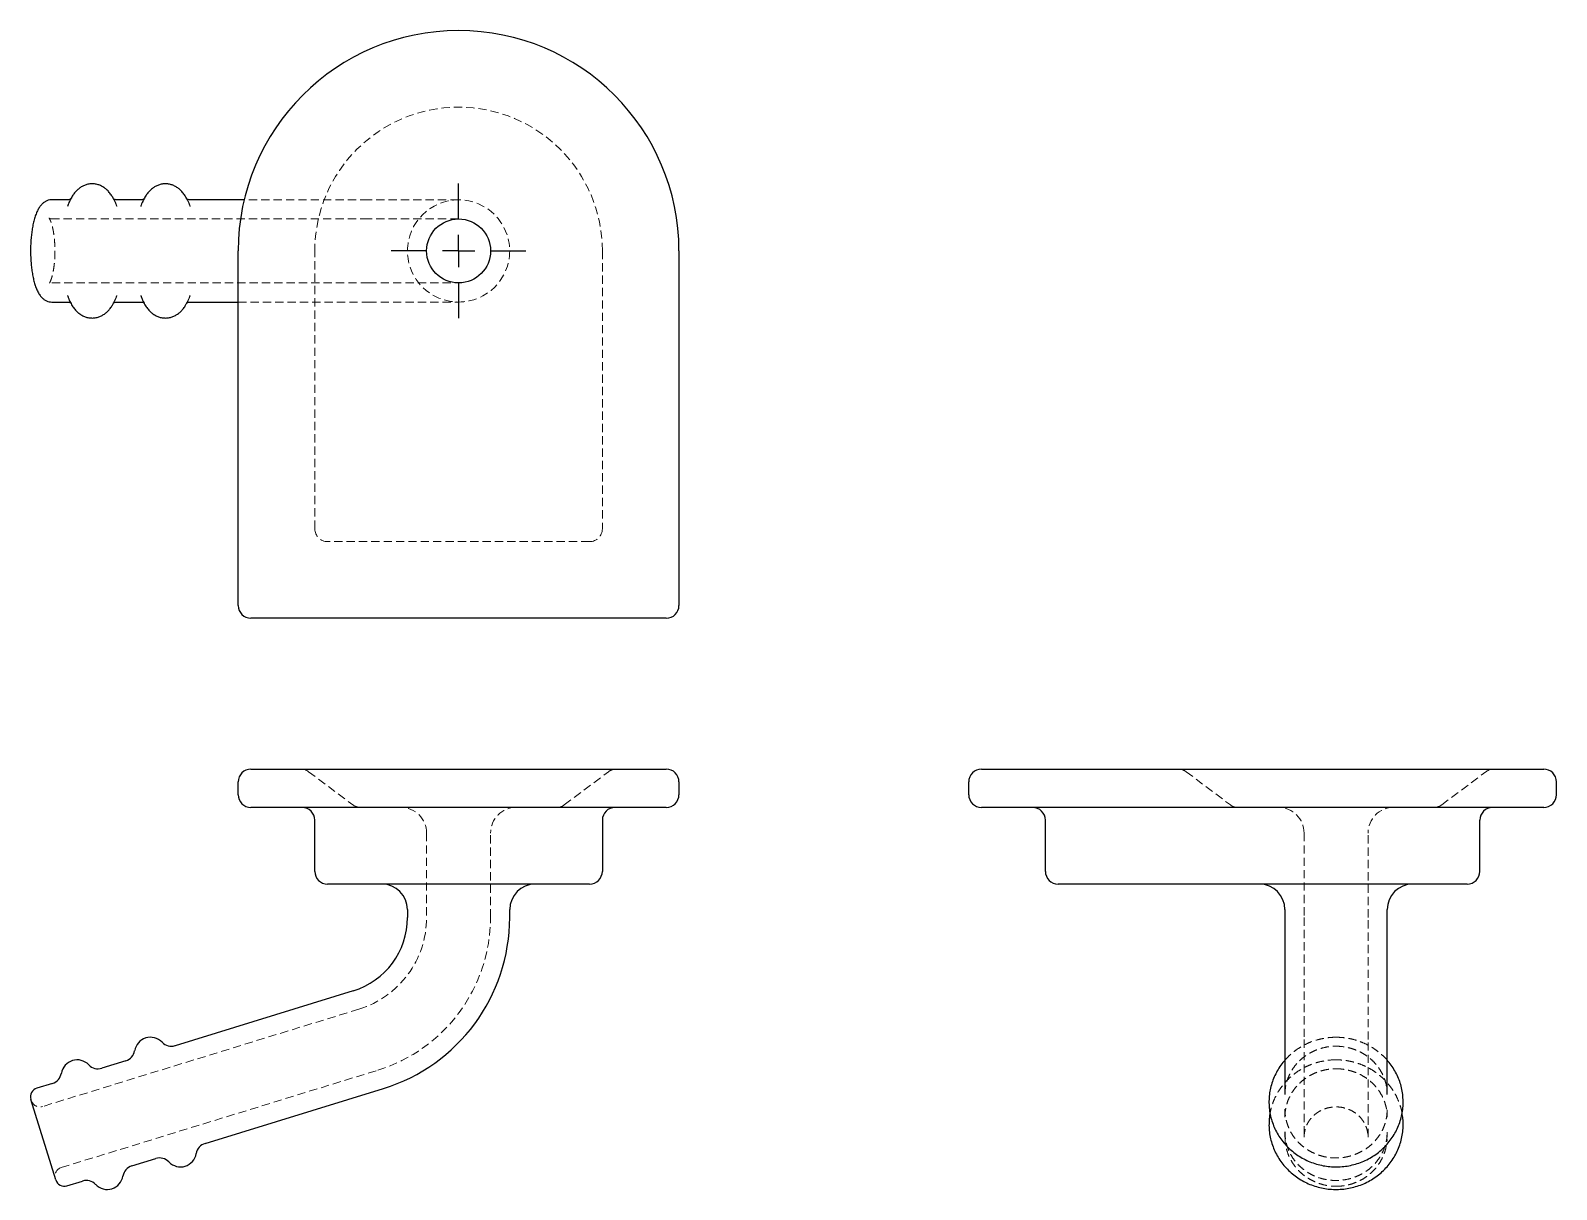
# Model space of a CAD drawing. Header units: millimetres. Extents: x 33 to 268, y 25 to 203.
import ezdxf

# ---------------------------------------------------------------- set-up
doc = ezdxf.new("R2010")
doc.units = ezdxf.units.MM
doc.linetypes.add('HIDDEN', pattern=[1.905, 1.27, -0.635])
doc.layers.add('10', color=7, linetype='Continuous')

# ---------------------------------------------------------------- blocks, each defined once
blk = doc.blocks.new('SW_CENTERMARKSYMBOL_0')
at = {"layer": '10', "color": 0}
for p, q in [((0, 5), (0, 10.38)), ((0, 0), (0, 2.5)), ((-5, 0), (-10.38, 0)), ((0, 0), (-2.5, 0)), ((0, 0), (0, -2.5)), ((0, 0), (2.5, 0)), ((5, 0), (10.38, 0)), ((0, -5), (0, -10.38))]:
    blk.add_line(p, q, dxfattribs=at)

msp = doc.modelspace()

# ---------------------------------------------------------------- linework, layer by layer
at = {"color": 7, "linetype": 'Continuous', "lineweight": 25}
for p, q in [((38.71, 177.21), (36.29, 177.21)), ((50.01, 177.21), (46.3, 177.21)), ((65.94, 177.21), (57.6, 177.21)), ((38.78, 176.43), (38.7, 176.21)), ((50.08, 176.43), (50, 176.21)), ((65.02, 114.65), (65.02, 169.33)), ((133, 169.33), (133, 114.65)), ((38.7, 162.45), (38.78, 162.23)), ((50, 162.45), (50.08, 162.23)), ((36.29, 161.45), (38.71, 161.45)), ((46.3, 161.45), (50.01, 161.45)), ((57.6, 161.45), (65.02, 161.45)), ((131.03, 112.68), (66.99, 112.68)), ((65.02, 85.47), (65.02, 87.44)), ((66.99, 89.41), (131.03, 89.41)), ((133, 87.44), (133, 85.47)), ((177.68, 85.47), (177.68, 87.44)), ((179.65, 89.41), (234.33, 89.41)), ((234.33, 89.41), (266.35, 89.41)), ((268.32, 85.47), (268.32, 87.44)), ((131.03, 83.5), (66.99, 83.5)), ((234.33, 83.5), (179.65, 83.5)), ((266.35, 83.5), (234.33, 83.5)), ((76.84, 73.65), (76.84, 81.53)), ((121.18, 81.53), (121.18, 73.65)), ((189.5, 73.65), (189.5, 81.53)), ((256.5, 73.65), (256.5, 81.53)), ((119.21, 71.68), (78.81, 71.68)), ((234.33, 71.68), (191.47, 71.68)), ((254.53, 71.68), (234.33, 71.68)), ((91.13, 67.74), (91.13, 66.53)), ((106.89, 66.53), (106.89, 67.74)), ((226.45, 67.74), (226.45, 66.53)), ((226.45, 66.53), (226.45, 47.69)), ((242.21, 66.53), (242.21, 67.74)), ((242.21, 47.69), (242.21, 66.53)), ((82.78, 55.22), (55.29, 46.76)), ((226.45, 47.69), (226.45, 39.23)), ((242.21, 39.23), (242.21, 47.69)), ((47.69, 44.43), (43.98, 43.29)), ((36.39, 40.95), (33.97, 40.21)), ((59.92, 31.7), (87.42, 40.16)), ((36.89, 26.05), (33.06, 38.48)), ((48.62, 28.22), (52.33, 29.36)), ((38.61, 25.14), (41.03, 25.88))]:
    msp.add_line(p, q, dxfattribs=at)
at = {"color": 7, "linetype": 'HIDDEN', "lineweight": 18}
for p, q in [((38.78, 176.41), (38.81, 176.5)), ((85.1, 177.21), (65.94, 177.21)), ((99.01, 177.21), (85.1, 177.21)), ((85.1, 174.26), (36.29, 174.26)), ((46.23, 176.44), (46.32, 176.19)), ((50.08, 176.41), (50.11, 176.48)), ((57.53, 176.44), (57.62, 176.19)), ((99.01, 174.26), (85.1, 174.26)), ((76.84, 126.47), (76.84, 169.33)), ((121.18, 169.33), (121.18, 126.47)), ((36.29, 164.4), (85.1, 164.4)), ((46.3, 162.42), (46.23, 162.24)), ((57.6, 162.42), (57.53, 162.24)), ((85.1, 164.4), (99.01, 164.4)), ((65.02, 161.45), (85.1, 161.45)), ((85.1, 161.45), (99.01, 161.45)), ((119.21, 124.5), (78.81, 124.5)), ((75.89, 89.02), (82.72, 83.89)), ((115.3, 83.89), (122.13, 89.02)), ((211.21, 89.02), (218.04, 83.89)), ((250.62, 83.89), (257.45, 89.02)), ((94.08, 79.56), (94.08, 66.53)), ((103.93, 66.53), (103.93, 79.56)), ((229.4, 79.56), (229.4, 66.53)), ((239.26, 66.53), (239.26, 79.56)), ((229.4, 66.53), (229.4, 47.69)), ((239.26, 47.69), (239.26, 66.53)), ((83.65, 52.4), (34.84, 37.38)), ((229.4, 47.69), (229.4, 32.67)), ((239.26, 32.67), (239.26, 47.69)), ((37.74, 27.96), (86.55, 42.98)), ((226.45, 39.36), (226.45, 39.23)), ((226.45, 36.89), (226.45, 36.97)), ((226.45, 36.89), (226.45, 35.75)), ((226.45, 35.89), (226.45, 35.75)), ((242.21, 36.89), (242.21, 36.69)), ((242.21, 35.75), (242.21, 36.89)), ((226.45, 33.42), (226.45, 33.49)), ((226.45, 33.42), (226.45, 32.67)), ((242.21, 33.42), (242.21, 33.21)), ((242.21, 32.67), (242.21, 33.42))]:
    msp.add_line(p, q, dxfattribs=at)
msp.add_circle((99.01, 169.33), 7.88, dxfattribs=at)
at = {"color": 7, "linetype": 'Continuous', "lineweight": 25}
msp.add_circle((99.01, 169.33), 4.93, dxfattribs=at)
for centre, radius, start, end in [((99.01, 169.33), 33.99, 0, 180), ((66.99, 114.65), 1.97, 180, 270), ((131.03, 114.65), 1.97, 270, 0), ((66.99, 87.44), 1.97, 90, 180), ((131.03, 87.44), 1.97, 0, 90), ((179.65, 87.44), 1.97, 90, 180), ((266.35, 87.44), 1.97, 0, 90), ((66.99, 85.47), 1.97, 180, 270), ((131.03, 85.47), 1.97, 270, 0), ((179.65, 85.47), 1.97, 180, 270), ((266.35, 85.47), 1.97, 270, 0), ((74.87, 81.53), 1.97, 0, 90), ((123.15, 81.53), 1.97, 90, 180), ((187.53, 81.53), 1.97, 0, 90), ((258.47, 81.53), 1.97, 90, 180), ((78.81, 73.65), 1.97, 180, 270), ((119.21, 73.65), 1.97, 270, 0), ((191.47, 73.65), 1.97, 180, 270), ((254.53, 73.65), 1.97, 270, 0), ((87.19, 67.74), 3.94, 0, 90), ((110.83, 67.74), 3.94, 90, 180), ((222.51, 67.74), 3.94, 0, 90), ((246.15, 67.74), 3.94, 90, 180), ((79.3, 66.53), 11.82, 287.1046, 0), ((79.3, 66.53), 27.59, 287.1046, 0), ((51.49, 45.6), 2.46, 43.4924, 170.7168), ((54.71, 48.65), 1.97, 223.4924, 287.1046), ((47.11, 46.31), 1.97, 287.1046, 350.7168), ((35.81, 42.83), 1.97, 287.1046, 350.7168), ((40.19, 42.12), 2.46, 43.4924, 170.7168), ((43.41, 45.17), 1.97, 223.4924, 287.1046), ((34.38, 38.89), 1.38, 107.1046, 197.1046), ((60.5, 29.81), 1.97, 107.1046, 170.7168), ((52.91, 27.48), 1.97, 43.4924, 107.1046), ((56.13, 30.53), 2.46, 223.4924, 350.7168), ((38.2, 26.46), 1.38, 197.1046, 287.1046), ((41.61, 24), 1.97, 43.4924, 107.1046), ((44.83, 27.05), 2.46, 223.4924, 350.7168), ((49.2, 26.34), 1.97, 107.1046, 170.7168)]:
    msp.add_arc(centre, radius, start, end, dxfattribs=at)
at = {"color": 7, "linetype": 'HIDDEN', "lineweight": 18}
for centre, radius, start, end in [((99.01, 169.33), 22.17, 0, 180), ((78.81, 126.47), 1.97, 180, 270), ((119.21, 126.47), 1.97, 270, 0), ((74.71, 87.44), 1.97, 53.1301, 90), ((123.31, 87.44), 1.97, 90, 126.8699), ((210.03, 87.44), 1.97, 53.1301, 90), ((258.63, 87.44), 1.97, 90, 126.8699), ((83.9, 85.47), 1.97, 233.1301, 270), ((90.14, 79.56), 3.94, 0, 90), ((107.88, 79.56), 3.94, 90, 180), ((114.12, 85.47), 1.97, 270, 306.8699), ((219.22, 85.47), 1.97, 233.1301, 270), ((225.46, 79.56), 3.94, 0, 90), ((243.2, 79.56), 3.94, 90, 180), ((249.44, 85.47), 1.97, 270, 306.8699), ((79.3, 66.53), 14.78, 287.1046, 0), ((79.3, 66.53), 24.63, 287.1046, 0), ((34.44, 38.7), 1.38, 197.1046, 287.1046), ((38.15, 26.65), 1.38, 107.1046, 197.1046)]:
    msp.add_arc(centre, radius, start, end, dxfattribs=at)
at = {"color": 7, "linetype": 'Continuous', "lineweight": 25}
for points, knots in [([(45.8, 177.37), (45.71, 177.53), (45.53, 177.88), (45.17, 178.35), (44.76, 178.79), (44.3, 179.14), (43.81, 179.41), (43.28, 179.6), (42.71, 179.69), (42.13, 179.67), (41.56, 179.55), (41.05, 179.34), (40.58, 179.05), (40.16, 178.7), (39.77, 178.27), (39.41, 177.76), (39.07, 177.13), (38.83, 176.6), (38.72, 176.25), (38.7, 176.18)], [0, 0, 0, 0, 0.057806, 0.129512, 0.192735, 0.250825, 0.30589, 0.359286, 0.411924, 0.4681, 0.522538, 0.576141, 0.630312, 0.68667, 0.747289, 0.814854, 0.892155, 0.979016, 1, 1, 1, 1]), ([(57.1, 177.37), (57.01, 177.53), (56.83, 177.88), (56.48, 178.35), (56.06, 178.79), (55.6, 179.14), (55.11, 179.41), (54.58, 179.6), (54.01, 179.69), (53.43, 179.67), (52.87, 179.55), (52.35, 179.34), (51.88, 179.05), (51.46, 178.7), (51.07, 178.27), (50.71, 177.76), (50.37, 177.13), (50.13, 176.6), (50.02, 176.25), (50, 176.18)], [0, 0, 0, 0, 0.0578063, 0.1295122, 0.1927351, 0.2508249, 0.3058898, 0.3592857, 0.4119236, 0.4681004, 0.5225377, 0.5761413, 0.6303122, 0.6866704, 0.7472892, 0.814854, 0.8921549, 0.9790157, 1, 1, 1, 1]), ([(36.29, 177.2), (36.18, 177.2), (35.91, 177.2), (35.52, 177.07), (35.13, 176.86), (34.79, 176.58), (34.48, 176.22), (34.18, 175.76), (33.91, 175.19), (33.66, 174.51), (33.46, 173.76), (33.3, 172.97), (33.17, 172.14), (33.08, 171.28), (33.02, 170.4), (32.99, 169.5), (33.01, 168.61), (33.05, 167.72), (33.13, 166.86), (33.24, 166.02), (33.39, 165.23), (33.57, 164.49), (33.78, 163.8), (34.05, 163.15), (34.36, 162.61), (34.7, 162.18), (35.05, 161.86), (35.44, 161.63), (35.86, 161.48), (36.15, 161.46), (36.29, 161.45)], [0, 0, 0, 0, 0.0201383, 0.0469722, 0.0738168, 0.1020784, 0.1333664, 0.1694342, 0.2107614, 0.2539094, 0.2956668, 0.3361634, 0.3758391, 0.4150046, 0.4538624, 0.4925525, 0.5311825, 0.569838, 0.608594, 0.6475605, 0.6868805, 0.72676, 0.7675181, 0.8096629, 0.8538938, 0.8895347, 0.9202104, 0.9481471, 0.974671, 1, 1, 1, 1]), ([(39.19, 177.33), (39.14, 177.3), (39.03, 177.25), (38.83, 177.2), (38.73, 177.22), (38.72, 177.22)], [0, 0, 0, 0, 0.436697, 0.940721, 1, 1, 1, 1]), ([(46.3, 177.22), (46.21, 177.22), (46.02, 177.24), (45.82, 177.32), (45.73, 177.39), (45.73, 177.38), (45.74, 177.38)], [0, 0, 0, 0, 0.299799, 0.580433, 0.866559, 1, 1, 1, 1]), ([(50.49, 177.33), (50.44, 177.3), (50.33, 177.25), (50.13, 177.2), (50.03, 177.22), (50.02, 177.22)], [0, 0, 0, 0, 0.436697, 0.940721, 1, 1, 1, 1]), ([(57.61, 177.22), (57.51, 177.22), (57.32, 177.24), (57.12, 177.32), (57.03, 177.39), (57.03, 177.38), (57.04, 177.38)], [0, 0, 0, 0, 0.299799, 0.580433, 0.866559, 1, 1, 1, 1]), ([(38.7, 162.48), (38.71, 162.43), (38.82, 162.1), (39.06, 161.56), (39.41, 160.89), (39.81, 160.34), (40.22, 159.9), (40.68, 159.54), (41.17, 159.26), (41.7, 159.07), (42.26, 158.98), (42.84, 158.98), (43.41, 159.1), (43.93, 159.31), (44.4, 159.59), (44.83, 159.94), (45.22, 160.36), (45.54, 160.8), (45.71, 161.11), (45.78, 161.25)], [0, 0, 0, 0, 0.014661, 0.103716, 0.188176, 0.261153, 0.325193, 0.383868, 0.439373, 0.493115, 0.546035, 0.602643, 0.657448, 0.711321, 0.765661, 0.822072, 0.882599, 0.949898, 1, 1, 1, 1]), ([(50, 162.48), (50.01, 162.43), (50.12, 162.1), (50.36, 161.56), (50.71, 160.89), (51.11, 160.34), (51.52, 159.9), (51.98, 159.54), (52.47, 159.26), (53, 159.07), (53.56, 158.98), (54.14, 158.98), (54.71, 159.1), (55.23, 159.31), (55.7, 159.59), (56.13, 159.94), (56.52, 160.36), (56.84, 160.8), (57.01, 161.11), (57.08, 161.25)], [0, 0, 0, 0, 0.014661, 0.103716, 0.188176, 0.261153, 0.325193, 0.383868, 0.439373, 0.493115, 0.546035, 0.602643, 0.657448, 0.711321, 0.765661, 0.822072, 0.882599, 0.949898, 1, 1, 1, 1]), ([(38.71, 161.44), (38.74, 161.44), (38.87, 161.45), (39.07, 161.4), (39.16, 161.35), (39.2, 161.33)], [0, 0, 0, 0, 0.139568, 0.628129, 1, 1, 1, 1]), ([(45.74, 161.28), (45.74, 161.28), (45.74, 161.28), (45.85, 161.36), (46.06, 161.44), (46.23, 161.44), (46.31, 161.44)], [0, 0, 0, 0, 0.197224, 0.480049, 0.770547, 1, 1, 1, 1]), ([(50.01, 161.44), (50.04, 161.44), (50.17, 161.45), (50.37, 161.4), (50.46, 161.35), (50.5, 161.33)], [0, 0, 0, 0, 0.139568, 0.628129, 1, 1, 1, 1]), ([(57.04, 161.28), (57.04, 161.28), (57.04, 161.28), (57.15, 161.36), (57.36, 161.44), (57.53, 161.44), (57.61, 161.44)], [0, 0, 0, 0, 0.197224, 0.480049, 0.770547, 1, 1, 1, 1]), ([(226.45, 44.52), (226.4, 44.47), (226.11, 44.17), (225.66, 43.54), (225.12, 42.66), (224.68, 41.71), (224.34, 40.73), (224.11, 39.73), (223.99, 38.7), (223.97, 37.67), (224.07, 36.65), (224.28, 35.64), (224.59, 34.65), (225, 33.7), (225.51, 32.8), (226.12, 31.96), (226.81, 31.17), (227.58, 30.46), (228.42, 29.83), (229.33, 29.29), (230.29, 28.84), (231.29, 28.49), (232.33, 28.24), (233.38, 28.09), (234.45, 28.05), (235.52, 28.11), (236.57, 28.29), (237.61, 28.56), (238.6, 28.94), (239.55, 29.41), (240.45, 29.98), (241.28, 30.63), (242.04, 31.36), (242.71, 32.17), (243.29, 33.03), (243.78, 33.95), (244.17, 34.92), (244.45, 35.91), (244.63, 36.93), (244.69, 37.96), (244.65, 38.99), (244.5, 40.01), (244.24, 41), (243.87, 41.97), (243.41, 42.89), (242.86, 43.76), (242.42, 44.28), (242.21, 44.53)], [0, 0, 0, 0, 0.0045554, 0.027255, 0.0499239, 0.0725618, 0.0951698, 0.1177508, 0.1403094, 0.1628512, 0.1853831, 0.2079103, 0.2304399, 0.2529792, 0.2755347, 0.2981116, 0.320714, 0.3433445, 0.3660042, 0.388693, 0.4114095, 0.4341515, 0.456916, 0.4796995, 0.502498, 0.5253073, 0.5481219, 0.5709365, 0.5937462, 0.616546, 0.6393308, 0.662096, 0.6848373, 0.707551, 0.7302348, 0.7528876, 0.7755096, 0.7981032, 0.8206718, 0.8432209, 0.8657567, 0.8882853, 0.9108129, 0.9333467, 0.9558936, 0.9784596, 1, 1, 1, 1]), ([(224.15, 36.34), (224.14, 36.31), (224.06, 35.94), (224, 35.22), (223.97, 34.2), (224.07, 33.17), (224.28, 32.16), (224.59, 31.18), (225, 30.23), (225.51, 29.33), (226.12, 28.48), (226.81, 27.7), (227.58, 26.99), (228.42, 26.36), (229.33, 25.81), (230.29, 25.36), (231.29, 25.01), (232.33, 24.76), (233.38, 24.61), (234.45, 24.57), (235.52, 24.64), (236.57, 24.81), (237.61, 25.08), (238.6, 25.46), (239.55, 25.93), (240.45, 26.5), (241.28, 27.15), (242.04, 27.89), (242.71, 28.69), (243.29, 29.56), (243.78, 30.48), (244.17, 31.44), (244.45, 32.43), (244.63, 33.45), (244.69, 34.48), (244.66, 35.45), (244.55, 36.06), (244.51, 36.34)], [0, 0, 0, 0, 0.002804, 0.032156, 0.061486, 0.090803, 0.120114, 0.149428, 0.178755, 0.208103, 0.237479, 0.266888, 0.296333, 0.325817, 0.355338, 0.384896, 0.414486, 0.444106, 0.473751, 0.503415, 0.533093, 0.562778, 0.592463, 0.622142, 0.651808, 0.681454, 0.711075, 0.740665, 0.770219, 0.799733, 0.829208, 0.858642, 0.88804, 0.917405, 0.946745, 0.976067, 1, 1, 1, 1])]:
    msp.add_open_spline(points, degree=3, knots=knots, dxfattribs=at)
at = {"color": 7, "linetype": 'HIDDEN', "lineweight": 18}
for points, knots in [([(38.96, 176.85), (39, 176.93), (39.09, 177.11), (39.2, 177.28), (39.28, 177.39), (39.29, 177.4), (39.26, 177.36), (39.2, 177.33), (39.19, 177.33)], [0, 0, 0, 0, 0.16749, 0.372996, 0.568395, 0.777789, 0.983121, 1, 1, 1, 1]), ([(45.74, 177.38), (45.73, 177.38), (45.73, 177.39), (45.8, 177.31), (45.91, 177.14), (46.05, 176.87), (46.16, 176.62), (46.22, 176.45), (46.23, 176.43)], [0, 0, 0, 0, 0.100979, 0.303608, 0.514282, 0.736874, 0.972055, 1, 1, 1, 1]), ([(46.33, 176.16), (46.31, 176.2), (46.21, 176.54), (46.04, 176.94), (45.85, 177.27), (45.8, 177.37)], [0, 0, 0, 0, 0.102349, 0.740864, 1, 1, 1, 1]), ([(50.26, 176.85), (50.3, 176.93), (50.39, 177.11), (50.5, 177.28), (50.58, 177.39), (50.59, 177.4), (50.56, 177.36), (50.5, 177.33), (50.49, 177.33)], [0, 0, 0, 0, 0.16749, 0.372996, 0.568395, 0.777789, 0.983121, 1, 1, 1, 1]), ([(57.04, 177.38), (57.03, 177.38), (57.03, 177.39), (57.1, 177.31), (57.21, 177.14), (57.35, 176.87), (57.46, 176.62), (57.52, 176.45), (57.53, 176.43)], [0, 0, 0, 0, 0.100979, 0.303608, 0.514282, 0.736874, 0.972055, 1, 1, 1, 1]), ([(57.63, 176.16), (57.61, 176.2), (57.51, 176.54), (57.34, 176.94), (57.15, 177.27), (57.1, 177.37)], [0, 0, 0, 0, 0.102349, 0.740864, 1, 1, 1, 1]), ([(36.29, 174.27), (36.25, 174.27), (36.12, 174.26), (35.94, 174.33), (35.84, 174.4), (35.84, 174.41), (35.89, 174.34), (35.99, 174.17), (36.11, 173.91), (36.24, 173.54), (36.37, 173.07), (36.5, 172.51), (36.6, 171.88), (36.68, 171.18), (36.74, 170.44), (36.76, 169.81), (36.77, 169.44), (36.77, 169.33)], [0, 0, 0, 0, 0.032298, 0.096197, 0.160158, 0.218373, 0.277398, 0.339818, 0.406945, 0.478705, 0.554378, 0.633056, 0.713903, 0.79625, 0.879589, 0.963539, 1, 1, 1, 1]), ([(36.77, 169.33), (36.77, 169.19), (36.76, 168.8), (36.74, 168.15), (36.68, 167.4), (36.59, 166.7), (36.48, 166.06), (36.35, 165.49), (36.21, 165.01), (36.07, 164.66), (35.95, 164.42), (35.87, 164.29), (35.83, 164.24), (35.86, 164.28), (36.02, 164.36), (36.2, 164.42), (36.29, 164.4), (36.29, 164.4)], [0, 0, 0, 0, 0.044187, 0.128483, 0.212578, 0.296149, 0.378867, 0.4603, 0.53987, 0.616825, 0.68262, 0.744092, 0.80204, 0.865239, 0.928939, 0.99531, 1, 1, 1, 1]), ([(46.22, 162.2), (46.22, 162.2), (46.25, 162.28), (46.28, 162.37), (46.3, 162.45)], [0, 0, 0, 0, 0.1061848, 1, 1, 1, 1]), ([(57.52, 162.2), (57.52, 162.2), (57.55, 162.28), (57.58, 162.37), (57.6, 162.45)], [0, 0, 0, 0, 0.106185, 1, 1, 1, 1]), ([(39.2, 161.33), (39.21, 161.32), (39.27, 161.29), (39.3, 161.26), (39.28, 161.28), (39.19, 161.39), (39.07, 161.59), (38.93, 161.87), (38.83, 162.12), (38.78, 162.24)], [0, 0, 0, 0, 0.021967, 0.18399, 0.340306, 0.499489, 0.666182, 0.842509, 1, 1, 1, 1]), ([(46.24, 162.25), (46.23, 162.22), (46.16, 162.03), (46.03, 161.76), (45.88, 161.48), (45.78, 161.33), (45.72, 161.27), (45.73, 161.28), (45.74, 161.28)], [0, 0, 0, 0, 0.041897, 0.292869, 0.533738, 0.739155, 0.93546, 1, 1, 1, 1]), ([(45.78, 161.25), (45.82, 161.32), (45.91, 161.48), (45.98, 161.65), (46.02, 161.75)], [0, 0, 0, 0, 0.4518496, 1, 1, 1, 1]), ([(50.5, 161.33), (50.51, 161.32), (50.57, 161.29), (50.6, 161.26), (50.58, 161.28), (50.49, 161.39), (50.37, 161.59), (50.23, 161.87), (50.13, 162.12), (50.08, 162.24)], [0, 0, 0, 0, 0.021967, 0.18399, 0.340306, 0.499489, 0.666182, 0.842509, 1, 1, 1, 1]), ([(57.54, 162.25), (57.53, 162.22), (57.46, 162.03), (57.33, 161.76), (57.18, 161.48), (57.08, 161.33), (57.02, 161.27), (57.03, 161.28), (57.04, 161.28)], [0, 0, 0, 0, 0.041897, 0.292869, 0.533738, 0.739155, 0.93546, 1, 1, 1, 1]), ([(57.08, 161.25), (57.12, 161.32), (57.21, 161.48), (57.28, 161.65), (57.32, 161.75)], [0, 0, 0, 0, 0.45185, 1, 1, 1, 1]), ([(234.33, 48.06), (234.12, 48.06), (233.55, 48.05), (232.63, 47.94), (231.59, 47.72), (230.57, 47.4), (229.6, 46.97), (228.67, 46.45), (227.81, 45.84), (227.06, 45.2), (226.64, 44.73), (226.45, 44.52)], [0, 0, 0, 0, 0.070743, 0.18998, 0.309264, 0.428537, 0.547771, 0.666941, 0.78602, 0.904986, 1, 1, 1, 1]), ([(242.21, 44.53), (242.2, 44.55), (241.98, 44.83), (241.46, 45.32), (240.65, 46), (239.77, 46.58), (238.84, 47.08), (237.86, 47.48), (236.84, 47.78), (235.79, 47.98), (234.95, 48.05), (234.46, 48.06), (234.33, 48.06)], [0, 0, 0, 0, 0.005491, 0.123834, 0.242327, 0.360974, 0.479771, 0.598706, 0.717768, 0.836938, 0.956196, 1, 1, 1, 1]), ([(226.46, 39.36), (226.46, 39.41), (226.45, 39.75), (226.53, 40.39), (226.72, 41.25), (227.03, 42.08), (227.43, 42.87), (227.93, 43.61), (228.52, 44.29), (229.19, 44.9), (229.93, 45.43), (230.73, 45.87), (231.58, 46.23), (232.47, 46.48), (233.39, 46.65), (234.01, 46.67), (234.33, 46.68)], [0, 0, 0, 0, 0.0131112, 0.0896084, 0.1660953, 0.2425055, 0.3187869, 0.3949027, 0.4708328, 0.546573, 0.6221315, 0.6975252, 0.7727767, 0.8479109, 0.9229541, 1, 1, 1, 1]), ([(234.33, 46.68), (234.48, 46.67), (234.93, 46.67), (235.69, 46.58), (236.59, 46.38), (237.46, 46.08), (238.29, 45.69), (239.06, 45.21), (239.76, 44.65), (240.4, 44.01), (240.95, 43.31), (241.41, 42.55), (241.77, 41.75), (242.03, 40.91), (242.19, 40.06), (242.2, 39.5), (242.21, 39.23)], [0, 0, 0, 0, 0.035393, 0.109419, 0.183472, 0.257546, 0.331668, 0.40587, 0.480181, 0.554631, 0.629246, 0.704049, 0.77905, 0.854246, 0.929618, 1, 1, 1, 1]), ([(234.33, 44.58), (234.12, 44.58), (233.55, 44.57), (232.63, 44.46), (231.59, 44.24), (230.57, 43.92), (229.6, 43.49), (228.67, 42.97), (227.8, 42.36), (227.01, 41.67), (226.29, 40.91), (225.66, 40.07), (225.12, 39.18), (224.68, 38.24), (224.35, 37.29), (224.21, 36.65), (224.15, 36.34)], [0, 0, 0, 0, 0.044094, 0.118414, 0.192764, 0.267106, 0.341424, 0.415703, 0.489925, 0.564076, 0.638143, 0.712116, 0.785989, 0.859761, 0.933435, 1, 1, 1, 1]), ([(226.46, 35.88), (226.46, 35.93), (226.45, 36.28), (226.53, 36.91), (226.72, 37.77), (227.03, 38.6), (227.43, 39.39), (227.93, 40.13), (228.52, 40.81), (229.19, 41.42), (229.93, 41.95), (230.73, 42.4), (231.58, 42.75), (232.47, 43), (233.39, 43.17), (234.01, 43.19), (234.33, 43.2)], [0, 0, 0, 0, 0.013111, 0.089608, 0.166095, 0.242506, 0.318787, 0.394903, 0.470833, 0.546573, 0.622131, 0.697525, 0.772777, 0.847911, 0.922954, 1, 1, 1, 1]), ([(244.51, 36.34), (244.5, 36.4), (244.44, 36.8), (244.23, 37.52), (243.87, 38.49), (243.41, 39.42), (242.85, 40.29), (242.2, 41.11), (241.46, 41.85), (240.65, 42.52), (239.78, 43.11), (238.84, 43.6), (237.86, 44), (236.84, 44.3), (235.79, 44.5), (234.95, 44.57), (234.46, 44.58), (234.33, 44.58)], [0, 0, 0, 0, 0.01347, 0.086858, 0.160268, 0.23372, 0.307234, 0.380825, 0.454504, 0.528278, 0.602147, 0.676109, 0.750157, 0.824284, 0.898478, 0.972728, 1, 1, 1, 1]), ([(234.33, 43.2), (234.48, 43.2), (234.93, 43.19), (235.69, 43.1), (236.59, 42.9), (237.46, 42.61), (238.29, 42.21), (239.06, 41.73), (239.76, 41.17), (240.4, 40.53), (240.95, 39.83), (241.41, 39.07), (241.77, 38.27), (242.03, 37.43), (242.19, 36.58), (242.2, 36.02), (242.21, 35.75)], [0, 0, 0, 0, 0.035393, 0.109419, 0.183472, 0.257546, 0.331668, 0.40587, 0.480181, 0.554631, 0.629246, 0.704049, 0.77905, 0.854246, 0.929618, 1, 1, 1, 1]), ([(242.2, 36.69), (242.19, 36.45), (242.17, 35.91), (241.99, 35.09), (241.72, 34.25), (241.34, 33.45), (240.86, 32.69), (240.29, 32), (239.64, 31.37), (238.92, 30.82), (238.13, 30.35), (237.29, 29.98), (236.41, 29.7), (235.51, 29.51), (234.59, 29.43), (233.66, 29.46), (232.74, 29.58), (231.85, 29.81), (230.99, 30.13), (230.18, 30.54), (229.42, 31.05), (228.73, 31.63), (228.12, 32.28), (227.59, 33), (227.16, 33.77), (226.82, 34.58), (226.59, 35.43), (226.46, 36.23), (226.46, 36.74), (226.46, 36.97)], [0, 0, 0, 0, 0.031985, 0.070017, 0.108018, 0.145961, 0.183825, 0.221599, 0.259278, 0.296866, 0.334369, 0.371798, 0.409166, 0.446485, 0.483769, 0.521031, 0.558282, 0.595534, 0.632799, 0.670092, 0.707429, 0.744825, 0.782294, 0.81985, 0.857502, 0.895253, 0.933102, 0.971034, 1, 1, 1, 1]), ([(229.41, 32.65), (229.41, 32.85), (229.43, 33.29), (229.58, 33.95), (229.83, 34.6), (230.18, 35.21), (230.63, 35.77), (231.16, 36.25), (231.76, 36.66), (232.41, 36.97), (233.11, 37.19), (233.83, 37.31), (234.56, 37.33), (235.29, 37.25), (235.99, 37.06), (236.66, 36.79), (237.28, 36.42), (237.83, 35.97), (238.31, 35.44), (238.7, 34.86), (238.99, 34.23), (239.18, 33.56), (239.26, 33.05), (239.25, 32.77), (239.25, 32.72)], [0, 0, 0, 0, 0.04317, 0.091167, 0.139108, 0.186929, 0.234592, 0.282083, 0.329408, 0.376586, 0.423643, 0.470608, 0.517511, 0.564382, 0.611243, 0.658124, 0.705059, 0.752083, 0.799232, 0.846539, 0.894023, 0.941692, 0.989524, 1, 1, 1, 1]), ([(242.2, 33.21), (242.19, 32.97), (242.17, 32.43), (241.99, 31.61), (241.72, 30.77), (241.34, 29.97), (240.86, 29.22), (240.29, 28.52), (239.64, 27.89), (238.92, 27.34), (238.13, 26.87), (237.29, 26.5), (236.41, 26.22), (235.51, 26.04), (234.59, 25.96), (233.66, 25.98), (232.74, 26.11), (231.85, 26.33), (230.99, 26.65), (230.18, 27.07), (229.42, 27.57), (228.73, 28.15), (228.12, 28.8), (227.59, 29.52), (227.16, 30.29), (226.82, 31.11), (226.59, 31.95), (226.46, 32.75), (226.46, 33.27), (226.46, 33.49)], [0, 0, 0, 0, 0.031985, 0.070017, 0.108018, 0.145961, 0.183825, 0.221599, 0.259278, 0.296866, 0.334369, 0.371798, 0.409166, 0.446485, 0.483769, 0.521031, 0.558282, 0.595534, 0.632799, 0.670092, 0.707429, 0.744825, 0.782294, 0.81985, 0.857502, 0.895253, 0.933102, 0.971034, 1, 1, 1, 1]), ([(226.46, 32.73), (226.46, 32.51), (226.46, 31.99), (226.59, 31.18), (226.82, 30.31), (227.16, 29.48), (227.6, 28.69), (228.13, 27.96), (228.75, 27.29), (229.44, 26.69), (230.21, 26.18), (231.03, 25.76), (231.9, 25.43), (232.8, 25.21), (233.61, 25.09), (234.13, 25.08), (234.33, 25.08)], [0, 0, 0, 0, 0.054623, 0.129039, 0.20345, 0.27788, 0.352354, 0.426891, 0.501506, 0.576206, 0.650994, 0.725869, 0.800822, 0.875846, 0.950927, 1, 1, 1, 1]), ([(234.33, 25.08), (234.51, 25.08), (235, 25.09), (235.79, 25.19), (236.7, 25.41), (237.57, 25.73), (238.4, 26.15), (239.17, 26.65), (239.87, 27.25), (240.5, 27.91), (241.04, 28.65), (241.48, 29.44), (241.83, 30.27), (242.06, 31.14), (242.18, 31.82), (242.19, 32.21), (242.19, 32.3)], [0, 0, 0, 0, 0.044566, 0.122474, 0.20042, 0.278355, 0.356262, 0.434125, 0.511925, 0.589647, 0.667281, 0.744818, 0.822257, 0.899606, 0.976876, 1, 1, 1, 1])]:
    msp.add_open_spline(points, degree=3, knots=knots, dxfattribs=at)

# ---------------------------------------------------------------- block references
at = {"layer": '10'}
msp.add_blockref('SW_CENTERMARKSYMBOL_0', (99.01, 169.33), dxfattribs=at)

doc.saveas('drawing.dxf')
